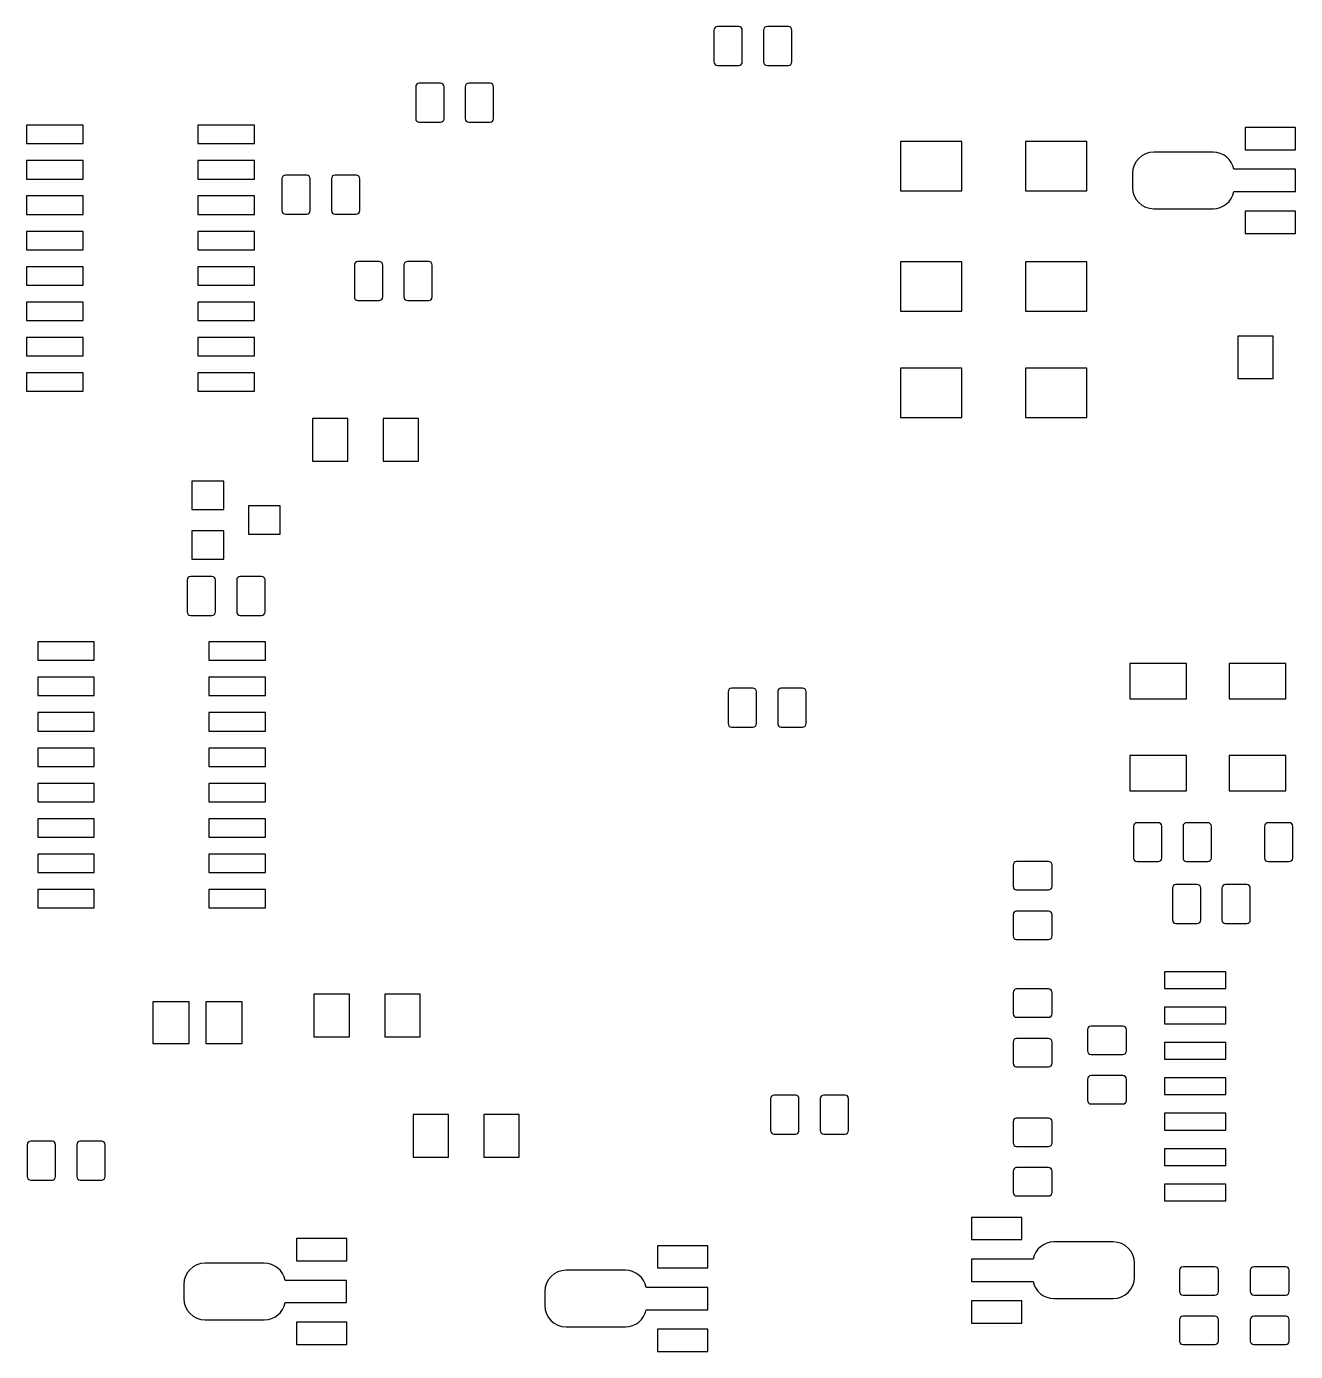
# Model space of a CAD drawing. Header units: millimetres. Extents: x 123.8 to 216.7, y 170.4 to 268.7.
# Drawn here: x 123.83 to 169.36, y 170.44 to 217.99 of the extents above; entities that cross this region are included whole.
import ezdxf

# ---------------------------------------------------------------- set-up
doc = ezdxf.new("R2010")
doc.units = ezdxf.units.MM

msp = doc.modelspace()

# ---------------------------------------------------------------- linework, layer by layer
at = {"color": 7, "linetype": 'Continuous'}
for p, q in [((148.496, 217.866), (148.496, 216.723)), ((149.385, 217.993), (148.623, 217.993)), ((149.512, 216.723), (149.512, 217.866)), ((150.274, 217.866), (150.274, 216.723)), ((151.163, 217.993), (150.401, 217.993)), ((151.29, 216.723), (151.29, 217.866)), ((148.623, 216.596), (149.385, 216.596)), ((150.401, 216.596), (151.163, 216.596)), ((138.684, 215.955), (137.922, 215.955)), ((140.462, 215.955), (139.7, 215.955)), ((137.795, 215.828), (137.795, 214.685)), ((138.811, 214.685), (138.811, 215.828)), ((139.573, 215.828), (139.573, 214.685)), ((140.589, 214.685), (140.589, 215.828)), ((137.922, 214.558), (138.684, 214.558)), ((139.7, 214.558), (140.462, 214.558)), ((123.833, 214.45), (123.833, 213.79)), ((125.865, 214.45), (123.833, 214.45)), ((125.865, 213.79), (125.865, 214.45)), ((129.979, 214.45), (129.979, 213.79)), ((132.011, 214.45), (129.979, 214.45)), ((132.011, 213.79), (132.011, 214.45)), ((169.357, 214.368), (167.557, 214.368)), ((167.557, 214.368), (167.557, 213.568)), ((169.357, 213.568), (169.357, 214.368)), ((123.833, 213.79), (125.865, 213.79)), ((129.979, 213.79), (132.011, 213.79)), ((155.187, 213.862), (155.187, 212.092)), ((157.387, 213.862), (155.187, 213.862)), ((157.387, 212.092), (157.387, 213.862)), ((159.671, 213.862), (159.671, 212.092)), ((161.871, 213.862), (159.671, 213.862)), ((161.871, 212.092), (161.871, 213.862)), ((167.557, 213.568), (169.357, 213.568)), ((123.833, 213.18), (123.833, 212.52)), ((125.865, 213.18), (123.833, 213.18)), ((125.865, 212.52), (125.865, 213.18)), ((129.979, 213.18), (129.979, 212.52)), ((132.011, 213.18), (129.979, 213.18)), ((132.011, 212.52), (132.011, 213.18)), ((166.399, 213.485), (164.273, 213.485)), ((133.884, 212.655), (133.122, 212.655)), ((135.662, 212.655), (134.9, 212.655)), ((163.511, 212.723), (163.511, 212.215)), ((169.353, 212.869), (167.147, 212.869)), ((169.353, 212.069), (169.353, 212.869)), ((123.833, 212.52), (125.865, 212.52)), ((129.979, 212.52), (132.011, 212.52)), ((132.995, 212.528), (132.995, 211.385)), ((134.011, 211.385), (134.011, 212.528)), ((134.773, 212.528), (134.773, 211.385)), ((135.789, 211.385), (135.789, 212.528)), ((123.833, 211.91), (123.833, 211.25)), ((125.865, 211.91), (123.833, 211.91)), ((125.865, 211.25), (125.865, 211.91)), ((129.979, 211.91), (129.979, 211.25)), ((132.011, 211.91), (129.979, 211.91)), ((132.011, 211.25), (132.011, 211.91)), ((155.187, 212.092), (157.387, 212.092)), ((159.671, 212.092), (161.871, 212.092)), ((167.147, 212.069), (169.353, 212.069)), ((123.833, 211.25), (125.865, 211.25)), ((129.979, 211.25), (132.011, 211.25)), ((133.122, 211.258), (133.884, 211.258)), ((134.9, 211.258), (135.662, 211.258)), ((164.273, 211.453), (166.399, 211.453)), ((169.357, 211.37), (167.557, 211.37)), ((167.557, 211.37), (167.557, 210.57)), ((169.357, 210.57), (169.357, 211.37)), ((123.833, 210.64), (123.833, 209.98)), ((125.865, 210.64), (123.833, 210.64)), ((125.865, 209.98), (125.865, 210.64)), ((129.979, 210.64), (129.979, 209.98)), ((132.011, 210.64), (129.979, 210.64)), ((132.011, 209.98), (132.011, 210.64)), ((167.557, 210.57), (169.357, 210.57)), ((123.833, 209.98), (125.865, 209.98)), ((129.979, 209.98), (132.011, 209.98)), ((123.833, 209.37), (123.833, 208.71)), ((125.865, 209.37), (123.833, 209.37)), ((125.865, 208.71), (125.865, 209.37)), ((129.979, 209.37), (129.979, 208.71)), ((132.011, 209.37), (129.979, 209.37)), ((132.011, 208.71), (132.011, 209.37)), ((135.595, 209.428), (135.595, 208.285)), ((136.484, 209.555), (135.722, 209.555)), ((136.611, 208.285), (136.611, 209.428)), ((137.373, 209.428), (137.373, 208.285)), ((138.262, 209.555), (137.5, 209.555)), ((138.389, 208.285), (138.389, 209.428)), ((155.187, 209.544), (155.187, 207.774)), ((157.387, 209.544), (155.187, 209.544)), ((157.387, 207.774), (157.387, 209.544)), ((159.671, 209.544), (159.671, 207.774)), ((161.871, 209.544), (159.671, 209.544)), ((161.871, 207.774), (161.871, 209.544)), ((123.833, 208.71), (125.865, 208.71)), ((129.979, 208.71), (132.011, 208.71)), ((123.833, 208.1), (123.833, 207.44)), ((125.865, 208.1), (123.833, 208.1)), ((125.865, 207.44), (125.865, 208.1)), ((129.979, 208.1), (129.979, 207.44)), ((132.011, 208.1), (129.979, 208.1)), ((132.011, 207.44), (132.011, 208.1)), ((135.722, 208.158), (136.484, 208.158)), ((137.5, 208.158), (138.262, 208.158)), ((123.833, 207.44), (125.865, 207.44)), ((129.979, 207.44), (132.011, 207.44)), ((155.187, 207.774), (157.387, 207.774)), ((159.671, 207.774), (161.871, 207.774)), ((168.562, 206.881), (167.292, 206.881)), ((167.292, 206.881), (167.292, 205.357)), ((168.562, 205.357), (168.562, 206.881)), ((123.833, 206.83), (123.833, 206.17)), ((125.865, 206.83), (123.833, 206.83)), ((125.865, 206.17), (125.865, 206.83)), ((129.979, 206.83), (129.979, 206.17)), ((132.011, 206.83), (129.979, 206.83)), ((132.011, 206.17), (132.011, 206.83)), ((123.833, 206.17), (125.865, 206.17)), ((129.979, 206.17), (132.011, 206.17)), ((123.833, 205.56), (123.833, 204.9)), ((125.865, 205.56), (123.833, 205.56)), ((125.865, 204.9), (125.865, 205.56)), ((129.979, 205.56), (129.979, 204.9)), ((132.011, 205.56), (129.979, 205.56)), ((132.011, 204.9), (132.011, 205.56)), ((155.187, 205.734), (155.187, 203.964)), ((157.387, 205.734), (155.187, 205.734)), ((157.387, 203.964), (157.387, 205.734)), ((159.671, 205.734), (159.671, 203.964)), ((161.871, 205.734), (159.671, 205.734)), ((161.871, 203.964), (161.871, 205.734)), ((167.292, 205.357), (168.562, 205.357)), ((123.833, 204.9), (125.865, 204.9)), ((129.979, 204.9), (132.011, 204.9)), ((135.357, 203.919), (134.087, 203.919)), ((134.087, 203.919), (134.087, 202.395)), ((135.357, 202.395), (135.357, 203.919)), ((137.897, 203.919), (136.627, 203.919)), ((136.627, 203.919), (136.627, 202.395)), ((137.897, 202.395), (137.897, 203.919)), ((155.187, 203.964), (157.387, 203.964)), ((159.671, 203.964), (161.871, 203.964)), ((134.087, 202.395), (135.357, 202.395)), ((136.627, 202.395), (137.897, 202.395)), ((130.906, 201.674), (129.763, 201.674)), ((129.763, 201.674), (129.763, 200.658)), ((130.906, 200.658), (130.906, 201.674)), ((131.795, 200.785), (131.795, 199.769)), ((132.938, 200.785), (131.795, 200.785)), ((132.938, 199.769), (132.938, 200.785)), ((129.763, 200.658), (130.906, 200.658)), ((129.763, 199.896), (129.763, 198.88)), ((130.906, 199.896), (129.763, 199.896)), ((130.906, 198.88), (130.906, 199.896)), ((131.795, 199.769), (132.938, 199.769)), ((129.763, 198.88), (130.906, 198.88)), ((129.595, 198.128), (129.595, 196.985)), ((130.484, 198.255), (129.722, 198.255)), ((130.611, 196.985), (130.611, 198.128)), ((131.373, 198.128), (131.373, 196.985)), ((132.262, 198.255), (131.5, 198.255)), ((132.389, 196.985), (132.389, 198.128)), ((129.722, 196.858), (130.484, 196.858)), ((131.5, 196.858), (132.262, 196.858)), ((124.233, 195.908), (124.233, 195.248)), ((126.265, 195.908), (124.233, 195.908)), ((126.265, 195.248), (126.265, 195.908)), ((130.379, 195.908), (130.379, 195.248)), ((132.411, 195.908), (130.379, 195.908)), ((132.411, 195.248), (132.411, 195.908)), ((124.233, 195.248), (126.265, 195.248)), ((130.379, 195.248), (132.411, 195.248)), ((165.45, 195.133), (163.418, 195.133)), ((163.418, 195.133), (163.418, 193.863)), ((165.45, 193.863), (165.45, 195.133)), ((169.006, 195.133), (166.974, 195.133)), ((166.974, 195.133), (166.974, 193.863)), ((169.006, 193.863), (169.006, 195.133)), ((124.233, 194.638), (124.233, 193.978)), ((126.265, 194.638), (124.233, 194.638)), ((126.265, 193.978), (126.265, 194.638)), ((130.379, 194.638), (130.379, 193.978)), ((132.411, 194.638), (130.379, 194.638)), ((132.411, 193.978), (132.411, 194.638)), ((149.004, 194.117), (149.004, 192.974)), ((149.893, 194.244), (149.131, 194.244)), ((150.02, 192.974), (150.02, 194.117)), ((150.782, 194.117), (150.782, 192.974)), ((151.671, 194.244), (150.909, 194.244)), ((151.798, 192.974), (151.798, 194.117)), ((124.233, 193.978), (126.265, 193.978)), ((130.379, 193.978), (132.411, 193.978)), ((163.418, 193.863), (165.45, 193.863)), ((166.974, 193.863), (169.006, 193.863)), ((124.233, 193.368), (124.233, 192.708)), ((126.265, 193.368), (124.233, 193.368)), ((126.265, 192.708), (126.265, 193.368)), ((130.379, 193.368), (130.379, 192.708)), ((132.411, 193.368), (130.379, 193.368)), ((132.411, 192.708), (132.411, 193.368)), ((124.233, 192.708), (126.265, 192.708)), ((130.379, 192.708), (132.411, 192.708)), ((149.131, 192.847), (149.893, 192.847)), ((150.909, 192.847), (151.671, 192.847)), ((124.233, 192.098), (124.233, 191.438)), ((126.265, 192.098), (124.233, 192.098)), ((126.265, 191.438), (126.265, 192.098)), ((130.379, 192.098), (130.379, 191.438)), ((132.411, 192.098), (130.379, 192.098)), ((132.411, 191.438), (132.411, 192.098)), ((165.45, 191.831), (163.418, 191.831)), ((163.418, 191.831), (163.418, 190.561)), ((165.45, 190.561), (165.45, 191.831)), ((169.006, 191.831), (166.974, 191.831)), ((166.974, 191.831), (166.974, 190.561)), ((169.006, 190.561), (169.006, 191.831)), ((124.233, 191.438), (126.265, 191.438)), ((130.379, 191.438), (132.411, 191.438)), ((124.233, 190.828), (124.233, 190.168)), ((126.265, 190.828), (124.233, 190.828)), ((126.265, 190.168), (126.265, 190.828)), ((130.379, 190.828), (130.379, 190.168)), ((132.411, 190.828), (130.379, 190.828)), ((132.411, 190.168), (132.411, 190.828)), ((163.418, 190.561), (165.45, 190.561)), ((166.974, 190.561), (169.006, 190.561)), ((124.233, 190.168), (126.265, 190.168)), ((130.379, 190.168), (132.411, 190.168)), ((124.233, 189.558), (124.233, 188.898)), ((126.265, 189.558), (124.233, 189.558)), ((126.265, 188.898), (126.265, 189.558)), ((130.379, 189.558), (130.379, 188.898)), ((132.411, 189.558), (130.379, 189.558)), ((132.411, 188.898), (132.411, 189.558)), ((163.545, 189.291), (163.545, 188.148)), ((164.434, 189.418), (163.672, 189.418)), ((164.561, 188.148), (164.561, 189.291)), ((165.323, 189.291), (165.323, 188.148)), ((166.212, 189.418), (165.45, 189.418)), ((166.339, 188.148), (166.339, 189.291)), ((168.244, 189.291), (168.244, 188.148)), ((169.133, 189.418), (168.371, 189.418)), ((169.26, 188.148), (169.26, 189.291)), ((124.233, 188.898), (126.265, 188.898)), ((130.379, 188.898), (132.411, 188.898)), ((124.233, 188.288), (124.233, 187.628)), ((126.265, 188.288), (124.233, 188.288)), ((126.265, 187.628), (126.265, 188.288)), ((130.379, 188.288), (130.379, 187.628)), ((132.411, 188.288), (130.379, 188.288)), ((132.411, 187.628), (132.411, 188.288)), ((159.227, 187.894), (159.227, 187.132)), ((160.497, 188.021), (159.354, 188.021)), ((160.624, 187.132), (160.624, 187.894)), ((163.672, 188.021), (164.434, 188.021)), ((165.45, 188.021), (166.212, 188.021)), ((168.371, 188.021), (169.133, 188.021)), ((124.233, 187.628), (126.265, 187.628)), ((130.379, 187.628), (132.411, 187.628)), ((124.233, 187.018), (124.233, 186.358)), ((126.265, 187.018), (124.233, 187.018)), ((126.265, 186.358), (126.265, 187.018)), ((130.379, 187.018), (130.379, 186.358)), ((132.411, 187.018), (130.379, 187.018)), ((132.411, 186.358), (132.411, 187.018)), ((159.354, 187.005), (160.497, 187.005)), ((164.942, 187.069), (164.942, 185.926)), ((165.831, 187.196), (165.069, 187.196)), ((165.958, 185.926), (165.958, 187.069)), ((166.72, 187.069), (166.72, 185.926)), ((167.609, 187.196), (166.847, 187.196)), ((167.736, 185.926), (167.736, 187.069)), ((124.233, 186.358), (126.265, 186.358)), ((130.379, 186.358), (132.411, 186.358)), ((159.227, 186.116), (159.227, 185.354)), ((160.497, 186.243), (159.354, 186.243)), ((160.624, 185.354), (160.624, 186.116)), ((165.069, 185.799), (165.831, 185.799)), ((166.847, 185.799), (167.609, 185.799)), ((159.354, 185.227), (160.497, 185.227)), ((164.662, 184.067), (164.662, 183.467)), ((166.862, 184.067), (164.662, 184.067)), ((166.862, 183.467), (166.862, 184.067)), ((135.415, 183.259), (134.145, 183.259)), ((134.145, 183.259), (134.145, 181.735)), ((135.415, 181.735), (135.415, 183.259)), ((137.955, 183.259), (136.685, 183.259)), ((136.685, 183.259), (136.685, 181.735)), ((137.955, 181.735), (137.955, 183.259)), ((159.227, 183.322), (159.227, 182.56)), ((160.497, 183.449), (159.354, 183.449)), ((160.624, 182.56), (160.624, 183.322)), ((164.662, 183.467), (166.862, 183.467)), ((129.666, 182.993), (128.366, 182.993)), ((128.366, 182.993), (128.366, 181.493)), ((129.666, 181.493), (129.666, 182.993)), ((131.566, 182.993), (130.266, 182.993)), ((130.266, 182.993), (130.266, 181.493)), ((131.566, 181.493), (131.566, 182.993)), ((164.662, 182.797), (164.662, 182.197)), ((166.862, 182.797), (164.662, 182.797)), ((166.862, 182.197), (166.862, 182.797)), ((159.354, 182.433), (160.497, 182.433)), ((164.662, 182.197), (166.862, 182.197)), ((134.145, 181.735), (135.415, 181.735)), ((136.685, 181.735), (137.955, 181.735)), ((160.497, 181.671), (159.354, 181.671)), ((161.894, 181.989), (161.894, 181.227)), ((163.164, 182.116), (162.021, 182.116)), ((163.291, 181.227), (163.291, 181.989)), ((128.366, 181.493), (129.666, 181.493)), ((130.266, 181.493), (131.566, 181.493)), ((159.227, 181.544), (159.227, 180.782)), ((160.624, 180.782), (160.624, 181.544)), ((164.662, 181.527), (164.662, 180.927)), ((166.862, 181.527), (164.662, 181.527)), ((166.862, 180.927), (166.862, 181.527)), ((162.021, 181.1), (163.164, 181.1)), ((164.662, 180.927), (166.862, 180.927)), ((159.354, 180.655), (160.497, 180.655)), ((163.164, 180.338), (162.021, 180.338)), ((164.662, 180.257), (164.662, 179.657)), ((166.862, 180.257), (164.662, 180.257)), ((166.862, 179.657), (166.862, 180.257)), ((161.894, 180.211), (161.894, 179.449)), ((163.291, 179.449), (163.291, 180.211)), ((150.528, 179.512), (150.528, 178.369)), ((151.417, 179.639), (150.655, 179.639)), ((151.544, 178.369), (151.544, 179.512)), ((152.306, 179.512), (152.306, 178.369)), ((153.195, 179.639), (152.433, 179.639)), ((153.322, 178.369), (153.322, 179.512)), ((162.021, 179.322), (163.164, 179.322)), ((164.662, 179.657), (166.862, 179.657)), ((138.971, 178.941), (137.701, 178.941)), ((137.701, 178.941), (137.701, 177.417)), ((138.971, 177.417), (138.971, 178.941)), ((141.511, 178.941), (140.241, 178.941)), ((140.241, 178.941), (140.241, 177.417)), ((141.511, 177.417), (141.511, 178.941)), ((160.497, 178.814), (159.354, 178.814)), ((164.662, 178.987), (164.662, 178.387)), ((166.862, 178.987), (164.662, 178.987)), ((166.862, 178.387), (166.862, 178.987)), ((159.227, 178.687), (159.227, 177.925)), ((160.624, 177.925), (160.624, 178.687)), ((164.662, 178.387), (166.862, 178.387)), ((123.858, 177.861), (123.858, 176.718)), ((124.747, 177.988), (123.985, 177.988)), ((124.874, 176.718), (124.874, 177.861)), ((125.636, 177.861), (125.636, 176.718)), ((126.525, 177.988), (125.763, 177.988)), ((126.652, 176.718), (126.652, 177.861)), ((150.655, 178.242), (151.417, 178.242)), ((152.433, 178.242), (153.195, 178.242)), ((137.701, 177.417), (138.971, 177.417)), ((140.241, 177.417), (141.511, 177.417)), ((159.354, 177.798), (160.497, 177.798)), ((164.662, 177.717), (164.662, 177.117)), ((166.862, 177.717), (164.662, 177.717)), ((166.862, 177.117), (166.862, 177.717)), ((159.227, 176.909), (159.227, 176.147)), ((160.497, 177.036), (159.354, 177.036)), ((160.624, 176.147), (160.624, 176.909)), ((164.662, 177.117), (166.862, 177.117)), ((123.985, 176.591), (124.747, 176.591)), ((125.763, 176.591), (126.525, 176.591)), ((164.662, 176.447), (164.662, 175.847)), ((166.862, 176.447), (164.662, 176.447)), ((166.862, 175.847), (166.862, 176.447)), ((159.354, 176.02), (160.497, 176.02)), ((164.662, 175.847), (166.862, 175.847)), ((157.734, 175.252), (157.734, 174.452)), ((159.534, 175.252), (157.734, 175.252)), ((159.534, 174.452), (159.534, 175.252)), ((135.321, 174.49), (133.521, 174.49)), ((133.521, 174.49), (133.521, 173.69)), ((135.321, 173.69), (135.321, 174.49)), ((148.275, 174.236), (146.475, 174.236)), ((146.475, 174.236), (146.475, 173.436)), ((148.275, 173.436), (148.275, 174.236)), ((157.734, 174.452), (159.534, 174.452)), ((162.818, 174.369), (160.692, 174.369)), ((132.363, 173.607), (130.237, 173.607)), ((133.521, 173.69), (135.321, 173.69)), ((157.738, 173.753), (157.738, 172.953)), ((159.944, 173.753), (157.738, 173.753)), ((163.58, 173.099), (163.58, 173.607)), ((145.317, 173.353), (143.191, 173.353)), ((146.475, 173.436), (148.275, 173.436)), ((165.196, 173.353), (165.196, 172.591)), ((166.466, 173.48), (165.323, 173.48)), ((166.593, 172.591), (166.593, 173.353)), ((167.736, 173.353), (167.736, 172.591)), ((169.006, 173.48), (167.863, 173.48)), ((169.133, 172.591), (169.133, 173.353)), ((129.475, 172.845), (129.475, 172.337)), ((135.317, 172.991), (133.111, 172.991)), ((135.317, 172.191), (135.317, 172.991)), ((148.271, 172.737), (146.065, 172.737)), ((148.271, 171.937), (148.271, 172.737)), ((157.738, 172.953), (159.944, 172.953)), ((133.111, 172.191), (135.317, 172.191)), ((142.429, 172.591), (142.429, 172.083)), ((157.734, 172.254), (157.734, 171.454)), ((159.534, 172.254), (157.734, 172.254)), ((159.534, 171.454), (159.534, 172.254)), ((160.692, 172.337), (162.818, 172.337)), ((165.323, 172.464), (166.466, 172.464)), ((167.863, 172.464), (169.006, 172.464)), ((146.065, 171.937), (148.271, 171.937)), ((166.466, 171.702), (165.323, 171.702)), ((169.006, 171.702), (167.863, 171.702)), ((130.237, 171.575), (132.363, 171.575)), ((135.321, 171.492), (133.521, 171.492)), ((133.521, 171.492), (133.521, 170.692)), ((135.321, 170.692), (135.321, 171.492)), ((143.191, 171.321), (145.317, 171.321)), ((148.275, 171.238), (146.475, 171.238)), ((146.475, 171.238), (146.475, 170.438)), ((148.275, 170.438), (148.275, 171.238)), ((157.734, 171.454), (159.534, 171.454)), ((165.196, 171.575), (165.196, 170.813)), ((166.593, 170.813), (166.593, 171.575)), ((167.736, 171.575), (167.736, 170.813)), ((169.133, 170.813), (169.133, 171.575)), ((133.521, 170.692), (135.321, 170.692)), ((146.475, 170.438), (148.275, 170.438)), ((165.323, 170.686), (166.466, 170.686)), ((167.863, 170.686), (169.006, 170.686))]:
    msp.add_line(p, q, dxfattribs=at)
for centre, radius, start, end in [((148.623, 217.866), 0.127, 90.0013, 179.9987), ((149.385, 217.866), 0.127, 0.0013, 89.9987), ((150.401, 217.866), 0.127, 90.0013, 179.9987), ((151.163, 217.866), 0.127, 0.0013, 89.9987), ((148.623, 216.723), 0.127, 180.0013, 269.9987), ((149.385, 216.723), 0.127, 270.0013, 0), ((150.401, 216.723), 0.127, 180.0013, 269.9987), ((151.163, 216.723), 0.127, 270.0013, 0), ((137.922, 215.828), 0.127, 90.0013, 179.9987), ((138.684, 215.828), 0.127, 0.0013, 89.9987), ((139.7, 215.828), 0.127, 90.0013, 179.9987), ((140.462, 215.828), 0.127, 0.0013, 89.9987), ((137.922, 214.685), 0.127, 180.0013, 269.9987), ((138.684, 214.685), 0.127, 270.0013, 0), ((139.7, 214.685), 0.127, 180.0013, 269.9987), ((140.462, 214.685), 0.127, 270.0013, 0), ((164.273, 212.723), 0.762, 90.0013, 179.9987), ((166.399, 212.723), 0.762, 11.0473, 89.9987), ((133.122, 212.528), 0.127, 90.0013, 179.9987), ((133.884, 212.528), 0.127, 0.0013, 89.9987), ((134.9, 212.528), 0.127, 90.0013, 179.9987), ((135.662, 212.528), 0.127, 0.0013, 89.9987), ((164.273, 212.215), 0.762, 180.0013, 269.9987), ((166.399, 212.215), 0.762, 270.0013, 348.9527), ((133.122, 211.385), 0.127, 180.0013, 269.9987), ((133.884, 211.385), 0.127, 270.0013, 0), ((134.9, 211.385), 0.127, 180.0013, 269.9987), ((135.662, 211.385), 0.127, 270.0013, 0), ((135.722, 209.428), 0.127, 90.0013, 179.9987), ((136.484, 209.428), 0.127, 0.0013, 89.9987), ((137.5, 209.428), 0.127, 90.0013, 179.9987), ((138.262, 209.428), 0.127, 0.0013, 89.9987), ((135.722, 208.285), 0.127, 180.0013, 269.9987), ((136.484, 208.285), 0.127, 270.0013, 0), ((137.5, 208.285), 0.127, 180.0013, 269.9987), ((138.262, 208.285), 0.127, 270.0013, 0), ((129.722, 198.128), 0.127, 90.0013, 179.9987), ((130.484, 198.128), 0.127, 0.0013, 89.9987), ((131.5, 198.128), 0.127, 90.0013, 179.9987), ((132.262, 198.128), 0.127, 0.0013, 89.9987), ((129.722, 196.985), 0.127, 180.0013, 269.9987), ((130.484, 196.985), 0.127, 270.0013, 0), ((131.5, 196.985), 0.127, 180.0013, 269.9987), ((132.262, 196.985), 0.127, 270.0013, 0), ((149.131, 194.117), 0.127, 90.0013, 180), ((149.893, 194.117), 0.127, 0.0013, 89.9987), ((150.909, 194.117), 0.127, 90.0013, 180), ((151.671, 194.117), 0.127, 0.0013, 89.9987), ((149.131, 192.974), 0.127, 180.0013, 269.9987), ((149.893, 192.974), 0.127, 270.0013, 359.9987), ((150.909, 192.974), 0.127, 180.0013, 269.9987), ((151.671, 192.974), 0.127, 270.0013, 359.9987), ((163.672, 189.291), 0.127, 90.0013, 180), ((164.434, 189.291), 0.127, 0.0013, 89.9987), ((165.45, 189.291), 0.127, 90.0013, 180), ((166.212, 189.291), 0.127, 0.0013, 89.9987), ((168.371, 189.291), 0.127, 90.0013, 180), ((169.133, 189.291), 0.127, 0.0013, 89.9987), ((159.354, 187.894), 0.127, 90.0013, 179.9987), ((160.497, 187.894), 0.127, 0.0013, 89.9987), ((163.672, 188.148), 0.127, 180.0013, 269.9987), ((164.434, 188.148), 0.127, 270.0013, 359.9987), ((165.45, 188.148), 0.127, 180.0013, 269.9987), ((166.212, 188.148), 0.127, 270.0013, 359.9987), ((168.371, 188.148), 0.127, 180.0013, 269.9987), ((169.133, 188.148), 0.127, 270.0013, 359.9987), ((159.354, 187.132), 0.127, 180.0013, 270), ((160.497, 187.132), 0.127, 270.0013, 359.9987), ((165.069, 187.069), 0.127, 90.0013, 180), ((165.831, 187.069), 0.127, 0.0013, 89.9987), ((166.847, 187.069), 0.127, 90.0013, 180), ((167.609, 187.069), 0.127, 0.0013, 89.9987), ((159.354, 186.116), 0.127, 90.0013, 179.9987), ((160.497, 186.116), 0.127, 0.0013, 89.9987), ((165.069, 185.926), 0.127, 180.0013, 269.9987), ((165.831, 185.926), 0.127, 270.0013, 359.9987), ((166.847, 185.926), 0.127, 180.0013, 269.9987), ((167.609, 185.926), 0.127, 270.0013, 359.9987), ((159.354, 185.354), 0.127, 180.0013, 270), ((160.497, 185.354), 0.127, 270.0013, 359.9987), ((159.354, 183.322), 0.127, 90.0013, 179.9987), ((160.497, 183.322), 0.127, 0.0013, 90), ((159.354, 182.56), 0.127, 180.0013, 269.9987), ((160.497, 182.56), 0.127, 270.0013, 359.9987), ((159.354, 181.544), 0.127, 90.0013, 179.9987), ((160.497, 181.544), 0.127, 0.0013, 90), ((162.021, 181.989), 0.127, 90.0013, 179.9987), ((163.164, 181.989), 0.127, 0.0013, 90), ((162.021, 181.227), 0.127, 180.0013, 269.9987), ((163.164, 181.227), 0.127, 270.0013, 359.9987), ((159.354, 180.782), 0.127, 180.0013, 269.9987), ((160.497, 180.782), 0.127, 270.0013, 359.9987), ((162.021, 180.211), 0.127, 90.0013, 179.9987), ((163.164, 180.211), 0.127, 0.0013, 90), ((150.655, 179.512), 0.127, 90.0013, 180), ((151.417, 179.512), 0.127, 0.0013, 89.9987), ((152.433, 179.512), 0.127, 90.0013, 180), ((153.195, 179.512), 0.127, 0.0013, 89.9987), ((162.021, 179.449), 0.127, 180.0013, 269.9987), ((163.164, 179.449), 0.127, 270.0013, 359.9987), ((159.354, 178.687), 0.127, 90.0013, 179.9987), ((160.497, 178.687), 0.127, 0.0013, 89.9987), ((150.655, 178.369), 0.127, 180.0013, 269.9987), ((151.417, 178.369), 0.127, 270.0013, 359.9987), ((152.433, 178.369), 0.127, 180.0013, 269.9987), ((153.195, 178.369), 0.127, 270.0013, 359.9987), ((123.985, 177.861), 0.127, 90.0013, 180), ((124.747, 177.861), 0.127, 0.0013, 89.9987), ((125.763, 177.861), 0.127, 90.0013, 180), ((126.525, 177.861), 0.127, 0.0013, 89.9987), ((159.354, 177.925), 0.127, 180.0013, 270), ((160.497, 177.925), 0.127, 270.0013, 359.9987), ((159.354, 176.909), 0.127, 90.0013, 179.9987), ((160.497, 176.909), 0.127, 0.0013, 89.9987), ((123.985, 176.718), 0.127, 180.0013, 269.9987), ((124.747, 176.718), 0.127, 270.0013, 359.9987), ((125.763, 176.718), 0.127, 180.0013, 269.9987), ((126.525, 176.718), 0.127, 270.0013, 359.9987), ((159.354, 176.147), 0.127, 180.0013, 270), ((160.497, 176.147), 0.127, 270.0013, 359.9987), ((160.692, 173.607), 0.762, 90.0013, 168.9527), ((162.818, 173.607), 0.762, 0.0013, 89.9987), ((130.237, 172.845), 0.762, 90.0013, 179.9987), ((132.363, 172.845), 0.762, 11.0473, 89.9987), ((143.191, 172.591), 0.762, 90.0013, 179.9987), ((145.317, 172.591), 0.762, 11.0473, 89.9987), ((165.323, 173.353), 0.127, 90.0013, 179.9987), ((166.466, 173.353), 0.127, 0.0013, 89.9987), ((167.863, 173.353), 0.127, 90.0013, 179.9987), ((169.006, 173.353), 0.127, 0.0013, 89.9987), ((160.692, 173.099), 0.762, 191.0473, 269.9987), ((162.818, 173.099), 0.762, 270.0013, 359.9987), ((130.237, 172.337), 0.762, 180.0013, 269.9987), ((132.363, 172.337), 0.762, 270.0013, 348.9527), ((165.323, 172.591), 0.127, 180.0013, 270), ((166.466, 172.591), 0.127, 270.0013, 359.9987), ((167.863, 172.591), 0.127, 180.0013, 270), ((169.006, 172.591), 0.127, 270.0013, 359.9987), ((143.191, 172.083), 0.762, 180.0013, 269.9987), ((145.317, 172.083), 0.762, 270.0013, 348.9527), ((165.323, 171.575), 0.127, 90.0013, 179.9987), ((166.466, 171.575), 0.127, 0.0013, 89.9987), ((167.863, 171.575), 0.127, 90.0013, 179.9987), ((169.006, 171.575), 0.127, 0.0013, 89.9987), ((165.323, 170.813), 0.127, 180.0013, 270), ((166.466, 170.813), 0.127, 270.0013, 359.9987), ((167.863, 170.813), 0.127, 180.0013, 270), ((169.006, 170.813), 0.127, 270.0013, 359.9987)]:
    msp.add_arc(centre, radius, start, end, dxfattribs=at)

doc.saveas('drawing.dxf')
